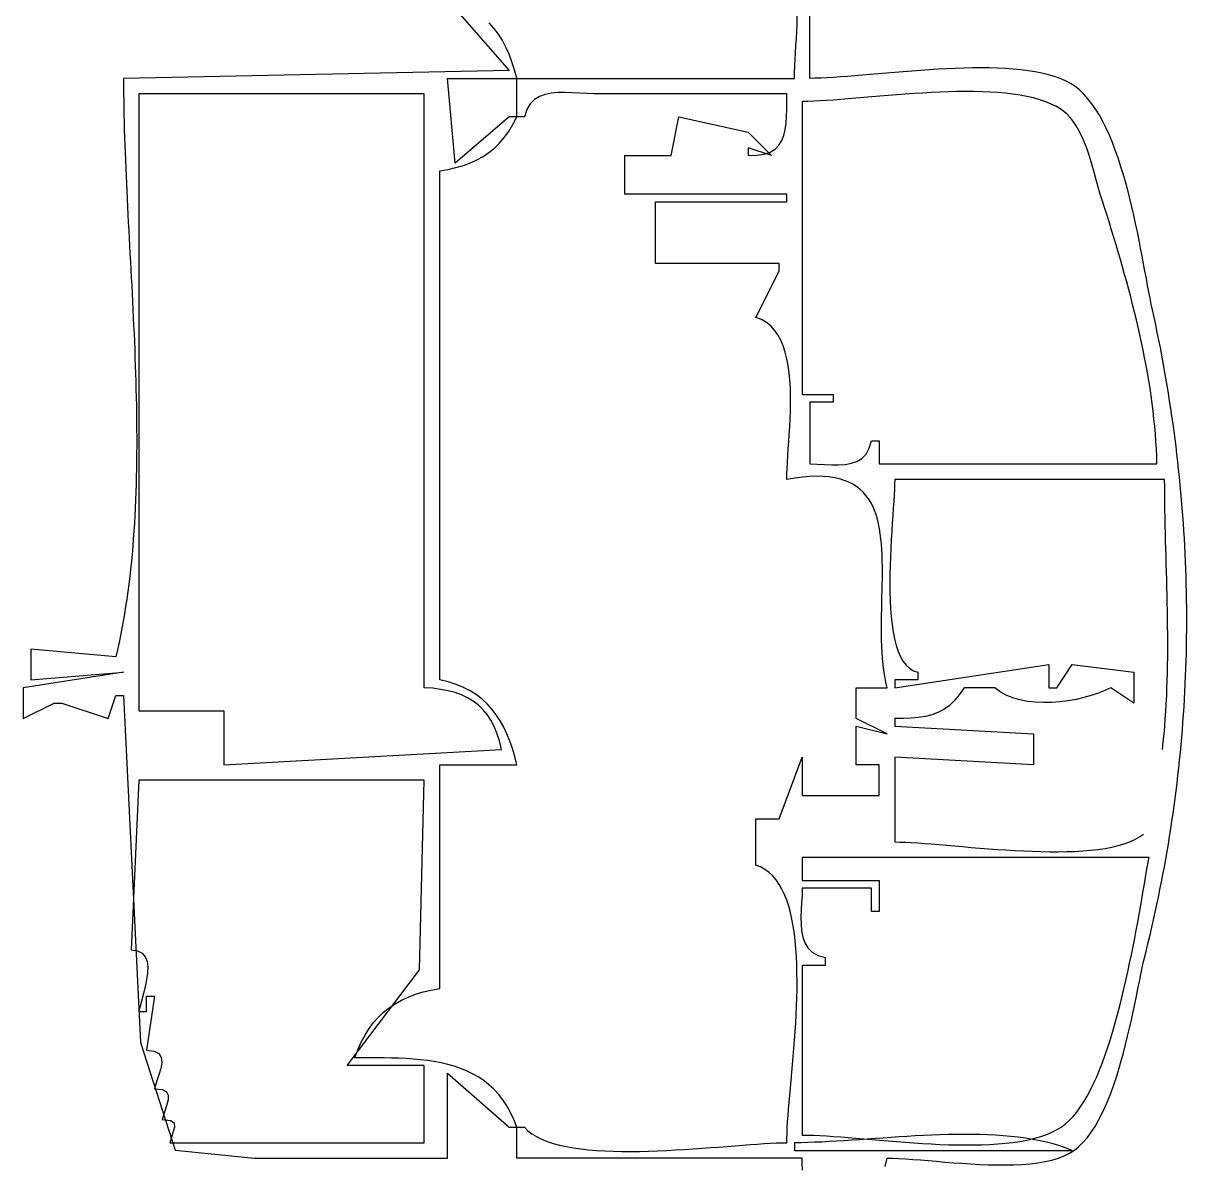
# Model space of a CAD drawing. Header units: metres. Extents: x 169 to 614, y 211 to 1165.
# Drawn here: x 431 to 581.9, y 451 to 599.1 of the extents above; entities that cross this region are included whole.
import ezdxf

# ---------------------------------------------------------------- set-up
doc = ezdxf.new("R2010")
doc.units = ezdxf.units.M

msp = doc.modelspace()

# ---------------------------------------------------------------- linework, layer by layer
for p, q in [((533, 592), (533, 1115)), ((487, 601), (494, 593)), ((492.0329, 598.4885), (491.3921, 599.1941)), ((531.2971, 598.1224), (531.338, 599.0851)), ((531.338, 599.0851), (531.3645, 600.0539)), ((492.6079, 597.7308), (492.0329, 598.4885)), ((493.1229, 596.9195), (492.6079, 597.7308)), ((531.2464, 597.171), (531.2971, 598.1224)), ((493.5837, 596.0529), (493.1229, 596.9195)), ((493.996, 595.1292), (493.5837, 596.0529)), ((531.1345, 595.3235), (531.1906, 596.2363)), ((531.1906, 596.2363), (531.2464, 597.171)), ((494.3656, 594.147), (493.996, 595.1292)), ((531.0398, 593.5856), (531.0827, 594.4382)), ((531.0827, 594.4382), (531.1345, 595.3235)), ((494, 593), (444, 592)), ((494.6984, 593.1044), (494.3656, 594.147)), ((495, 592), (494.6984, 593.1044)), ((531.0107, 592.7711), (531.0398, 593.5856)), ((546.2158, 592.9485), (545.1048, 592.8611)), ((547.3364, 593.0313), (546.2158, 592.9485)), ((548.4632, 593.1078), (547.3364, 593.0313)), ((549.5932, 593.1766), (548.4632, 593.1078)), ((550.723, 593.2362), (549.5932, 593.1766)), ((551.8494, 593.2849), (550.723, 593.2362)), ((552.9692, 593.3213), (551.8494, 593.2849)), ((554.0792, 593.3439), (552.9692, 593.3213)), ((555.1761, 593.351), (554.0792, 593.3439)), ((556.2567, 593.3412), (555.1761, 593.351)), ((557.3177, 593.3128), (556.2567, 593.3412)), ((558.356, 593.2645), (557.3177, 593.3128)), ((559.3683, 593.1946), (558.356, 593.2645)), ((560.3514, 593.1016), (559.3683, 593.1946)), ((561.302, 592.984), (560.3514, 593.1016)), ((562.2169, 592.8402), (561.302, 592.984)), ((444, 592), (444.0023, 591.0575)), ((487, 581), (486, 592)), ((486, 592), (495, 592)), ((495, 587), (495, 592)), ((495, 592), (531, 592)), ((531, 592), (531.0107, 592.7711)), ((533.6929, 592.0081), (533, 592)), ((534.4374, 592.0316), (533.6929, 592.0081)), ((535.2303, 592.0689), (534.4374, 592.0316)), ((536.0682, 592.1183), (535.2303, 592.0689)), ((536.9479, 592.1785), (536.0682, 592.1183)), ((537.8663, 592.2479), (536.9479, 592.1785)), ((538.8201, 592.3249), (537.8663, 592.2479)), ((539.806, 592.408), (538.8201, 592.3249)), ((540.8208, 592.4957), (539.806, 592.408)), ((541.8614, 592.5863), (540.8208, 592.4957)), ((542.9244, 592.6785), (541.8614, 592.5863)), ((544.0066, 592.7706), (542.9244, 592.6785)), ((545.1048, 592.8611), (544.0066, 592.7706)), ((563.093, 592.6688), (562.2169, 592.8402)), ((563.9268, 592.4681), (563.093, 592.6688)), ((564.7153, 592.2366), (563.9268, 592.4681)), ((565.4552, 591.9728), (564.7153, 592.2366)), ((566.1433, 591.6751), (565.4552, 591.9728)), ((566.7763, 591.3421), (566.1433, 591.6751)), ((444.0023, 591.0575), (444.0091, 590.1097)), ((444.0091, 590.1097), (444.0203, 589.1566)), ((446, 590), (446, 510)), ((483, 590), (446, 590)), ((483, 513), (483, 590)), ((498.6599, 589.9238), (497.9232, 589.6537)), ((499.4688, 590.0828), (498.6599, 589.9238)), ((500.335, 590.1539), (499.4688, 590.0828)), ((501.2435, 590.1602), (500.335, 590.1539)), ((502.1793, 590.1248), (501.2435, 590.1602)), ((503.1273, 590.0708), (502.1793, 590.1248)), ((504.0725, 590.0215), (503.1273, 590.0708)), ((505, 590), (504.0725, 590.0215)), ((530, 590), (505, 590)), ((530.0001, 588.9875), (530, 590)), ((545.3683, 589.9415), (544.2615, 589.8572)), ((546.4829, 590.0204), (545.3683, 589.9415)), ((547.602, 590.0922), (546.4829, 590.0204)), ((548.7227, 590.1553), (547.602, 590.0922)), ((549.8417, 590.2082), (548.7227, 590.1553)), ((550.9559, 590.2492), (549.8417, 590.2082)), ((552.0622, 590.2766), (550.9559, 590.2492)), ((553.1575, 590.289), (552.0622, 590.2766)), ((554.2386, 590.2846), (553.1575, 590.289)), ((555.3025, 590.2619), (554.2386, 590.2846)), ((556.3459, 590.2193), (555.3025, 590.2619)), ((557.3657, 590.155), (556.3459, 590.2193)), ((558.3589, 590.0676), (557.3657, 590.155)), ((559.3223, 589.9555), (558.3589, 590.0676)), ((560.2527, 589.8169), (559.3223, 589.9555)), ((567.351, 590.9722), (566.7763, 591.3421)), ((567.9445, 590.5032), (567.351, 590.9722)), ((568.5126, 589.9655), (567.9445, 590.5032)), ((569.0559, 589.3631), (568.5126, 589.9655)), ((444.0203, 589.1566), (444.0357, 588.1986)), ((496.7269, 588.6878), (496.2973, 587.9457)), ((497.2739, 589.2494), (496.7269, 588.6878)), ((497.9232, 589.6537), (497.2739, 589.2494)), ((529.9969, 588.0082), (530.0001, 588.9875)), ((532.7215, 589.0082), (532, 589)), ((532, 589), (532, 551)), ((533.4915, 589.0321), (532.7215, 589.0082)), ((534.3068, 589.0698), (533.4915, 589.0321)), ((535.1642, 589.1198), (534.3068, 589.0698)), ((536.0607, 589.1805), (535.1642, 589.1198)), ((536.993, 589.2503), (536.0607, 589.1805)), ((537.9581, 589.3275), (536.993, 589.2503)), ((538.9528, 589.4106), (537.9581, 589.3275)), ((539.9741, 589.4979), (538.9528, 589.4106)), ((541.0187, 589.5878), (539.9741, 589.4979)), ((542.0835, 589.6788), (541.0187, 589.5878)), ((543.1655, 589.7691), (542.0835, 589.6788)), ((544.2615, 589.8572), (543.1655, 589.7691)), ((561.1471, 589.6503), (560.2527, 589.8169)), ((562.0023, 589.4541), (561.1471, 589.6503)), ((562.8152, 589.2266), (562.0023, 589.4541)), ((563.5826, 588.9663), (562.8152, 589.2266)), ((564.3015, 588.6715), (563.5826, 588.9663)), ((564.9686, 588.3407), (564.3015, 588.6715)), ((569.5752, 588.7001), (569.0559, 589.3631)), ((570.0713, 587.9806), (569.5752, 588.7001)), ((444.0357, 588.1986), (444.0549, 587.2356)), ((444.0549, 587.2356), (444.0778, 586.2679)), ((494, 587), (487, 581)), ((495, 587), (494, 587)), ((494.4883, 586.0155), (495, 587)), ((496, 587), (495, 587)), ((496.2973, 587.9457), (496, 587)), ((515, 582), (516, 587)), ((516, 587), (525, 585)), ((529.9141, 586.1854), (529.9738, 587.0712)), ((529.9738, 587.0712), (529.9969, 588.0082)), ((565.581, 587.9722), (564.9686, 588.3407)), ((566.3177, 587.3835), (565.581, 587.9722)), ((566.9691, 586.6699), (566.3177, 587.3835)), ((570.5449, 587.2086), (570.0713, 587.9806)), ((570.9968, 586.3881), (570.5449, 587.2086)), ((444.0778, 586.2679), (444.1043, 585.2957)), ((493.9433, 585.1226), (494.4883, 586.0155)), ((529.6189, 584.6033), (529.8013, 585.3598)), ((529.8013, 585.3598), (529.9141, 586.1854)), ((567.5436, 585.8511), (566.9691, 586.6699)), ((568.0498, 584.9468), (567.5436, 585.8511)), ((571.4277, 585.5232), (570.9968, 586.3881)), ((571.8384, 584.618), (571.4277, 585.5232)), ((444.1043, 585.2957), (444.1341, 584.319)), ((444.1341, 584.319), (444.167, 583.338)), ((492.7428, 583.5926), (493.3623, 584.3165)), ((493.3623, 584.3165), (493.9433, 585.1226)), ((525, 585), (528, 582)), ((528.9788, 583.3339), (529.3502, 583.9251)), ((529.3502, 583.9251), (529.6189, 584.6033)), ((568.4961, 583.9767), (568.0498, 584.9468)), ((568.891, 582.9606), (568.4961, 583.9767)), ((572.2296, 583.6766), (571.8384, 584.618)), ((444.167, 583.338), (444.2028, 582.353)), ((444.2028, 582.353), (444.2412, 581.364)), ((490.6267, 581.8669), (491.3776, 582.3725)), ((491.3776, 582.3725), (492.0821, 582.9462)), ((492.0821, 582.9462), (492.7428, 583.5926)), ((528, 582), (525, 583)), ((525, 583), (525, 582)), ((527.0821, 582.1733), (527.8613, 582.4491)), ((527.8613, 582.4491), (528.488, 582.839)), ((528.488, 582.839), (528.9788, 583.3339)), ((569.243, 581.9181), (568.891, 582.9606)), ((572.602, 582.7029), (572.2296, 583.6766)), ((572.9564, 581.7011), (572.602, 582.7029)), ((444.2412, 581.364), (444.2822, 580.3712)), ((488.0693, 580.7116), (488.9752, 581.0411)), ((488.9752, 581.0411), (489.8268, 581.4246)), ((489.8268, 581.4246), (490.6267, 581.8669)), ((509, 577), (509, 582)), ((509, 582), (515, 582)), ((525, 582), (526.1338, 582.0206)), ((526.1338, 582.0206), (527.0821, 582.1733)), ((569.5605, 580.8689), (569.243, 581.9181)), ((569.8521, 579.8328), (569.5605, 580.8689)), ((573.2937, 580.6752), (572.9564, 581.7011)), ((444.2822, 580.3712), (444.3255, 579.3747)), ((444.3255, 579.3747), (444.3708, 578.3748)), ((485, 580), (486.0843, 580.1957)), ((485, 514), (485, 580)), ((486.0843, 580.1957), (487.1066, 580.4313)), ((487.1066, 580.4313), (488.0693, 580.7116)), ((570.1262, 578.8295), (569.8521, 579.8328)), ((573.6144, 579.6292), (573.2937, 580.6752)), ((573.9194, 578.5672), (573.6144, 579.6292)), ((444.3708, 578.3748), (444.4181, 577.3716)), ((570.3912, 577.8786), (570.1262, 578.8295)), ((570.6558, 577), (570.3912, 577.8786)), ((574.2094, 577.4934), (573.9194, 578.5672)), ((444.4181, 577.3716), (444.467, 576.3651)), ((444.467, 576.3651), (444.5174, 575.3557)), ((530, 577), (509, 577)), ((530, 576), (530, 577)), ((570.9504, 576.0754), (570.6559, 577)), ((574.4852, 576.4116), (574.2094, 577.4934)), ((574.7475, 575.3261), (574.4852, 576.4116)), ((444.5174, 575.3557), (444.5691, 574.3434)), ((513, 568), (513, 576)), ((513, 576), (530, 576)), ((571.2446, 575.1455), (570.9504, 576.0754)), ((571.5382, 574.2105), (571.2446, 575.1455)), ((574.9971, 574.2408), (574.7475, 575.3261)), ((444.5691, 574.3434), (444.6218, 573.3284)), ((444.6218, 573.3284), (444.6754, 572.3109)), ((571.8306, 573.2705), (571.5382, 574.2105)), ((575.2347, 573.1597), (574.9971, 574.2408)), ((444.6754, 572.3109), (444.7297, 571.291)), ((572.1214, 572.3259), (571.8306, 573.2705)), ((572.4102, 571.3769), (572.1214, 572.3259)), ((575.461, 572.0871), (575.2347, 573.1597)), ((575.6769, 571.0269), (575.461, 572.0871)), ((444.7297, 571.291), (444.7844, 570.2688)), ((444.7844, 570.2688), (444.8394, 569.2446)), ((572.6967, 570.4237), (572.4102, 571.3769)), ((572.9802, 569.4664), (572.6967, 570.4237)), ((575.8831, 569.9831), (575.6769, 571.0269)), ((444.8394, 569.2446), (444.8945, 568.2185)), ((573.2604, 568.5055), (572.9802, 569.4664)), ((576.0802, 568.9599), (575.8831, 569.9831)), ((576.2692, 567.9612), (576.0802, 568.9599)), ((444.8945, 568.2185), (444.9493, 567.1905)), ((529, 568), (513, 568)), ((529, 567), (529, 568)), ((573.537, 567.541), (573.2604, 568.5055)), ((573.8093, 566.5733), (573.537, 567.541)), ((576.4506, 566.9912), (576.2692, 567.9612)), ((444.9493, 567.1905), (445.0039, 566.161)), ((445.0039, 566.161), (445.0578, 565.1301)), ((526, 561), (529, 567)), ((574.0771, 565.6025), (573.8093, 566.5733)), ((576.6253, 566.0539), (576.4506, 566.9912)), ((576.7941, 565.1534), (576.6253, 566.0539)), ((445.0578, 565.1301), (445.111, 564.0978)), ((574.3398, 564.629), (574.0771, 565.6025)), ((574.597, 563.6528), (574.3398, 564.629)), ((576.9576, 564.2937), (576.7941, 565.1534)), ((577.1166, 563.4788), (576.9576, 564.2937)), ((445.111, 564.0978), (445.1633, 563.0644)), ((445.1633, 563.0644), (445.2144, 562.03)), ((574.8484, 562.6744), (574.597, 563.6528)), ((577.2719, 562.7129), (577.1166, 563.4788)), ((445.2144, 562.03), (445.2641, 560.9948)), ((575.0935, 561.6938), (574.8484, 562.6744)), ((575.3318, 560.7114), (575.0935, 561.6938)), ((577.4243, 562), (577.2719, 562.7129)), ((577.6381, 561.0189), (577.4244, 562)), ((445.2641, 560.9948), (445.3122, 559.9589)), ((445.3122, 559.9589), (445.3585, 558.9225)), ((526.7185, 560.7277), (526, 561)), ((527.3599, 560.3593), (526.7185, 560.7277)), ((527.928, 559.9013), (527.3599, 560.3593)), ((528.427, 559.3604), (527.928, 559.9013)), ((575.5629, 559.7273), (575.3318, 560.7114)), ((575.7863, 558.7418), (575.5629, 559.7273)), ((577.8466, 560.0372), (577.6381, 561.0189)), ((578.05, 559.0549), (577.8466, 560.0372)), ((445.3585, 558.9225), (445.4029, 557.8858)), ((528.8608, 558.7433), (528.427, 559.3604)), ((529.2335, 558.0567), (528.8608, 558.7433)), ((576.0017, 557.7551), (575.7863, 558.7418)), ((578.2481, 558.072), (578.05, 559.0549)), ((445.4029, 557.8858), (445.445, 556.8488)), ((445.445, 556.8488), (445.4848, 555.8118)), ((529.5489, 557.3072), (529.2335, 558.0567)), ((529.8112, 556.5016), (529.5489, 557.3072)), ((576.2087, 556.7675), (576.0017, 557.7551)), ((576.4067, 555.7793), (576.2087, 556.7675)), ((578.4411, 557.0885), (578.2481, 558.072)), ((578.6288, 556.1044), (578.4411, 557.0885)), ((445.4848, 555.8118), (445.522, 554.775)), ((530.0243, 555.6464), (529.8112, 556.5016)), ((530.1922, 554.7484), (530.0243, 555.6464)), ((576.5953, 554.7905), (576.4067, 555.7793)), ((578.8114, 555.1199), (578.6288, 556.1044)), ((445.522, 554.775), (445.5564, 553.7383)), ((445.5564, 553.7383), (445.5877, 552.7022)), ((530.319, 553.8142), (530.1922, 554.7484)), ((530.4086, 552.8505), (530.319, 553.8142)), ((576.7742, 553.8015), (576.5953, 554.7905)), ((576.9429, 552.8125), (576.7742, 553.8015)), ((578.9887, 554.1348), (578.8114, 555.1199)), ((579.1608, 553.1491), (578.9887, 554.1348)), ((445.5877, 552.7022), (445.6159, 551.6665)), ((530.465, 551.8641), (530.4086, 552.8505)), ((577.1009, 551.8237), (576.9429, 552.8125)), ((579.3276, 552.163), (579.1608, 553.1491)), ((579.4893, 551.1765), (579.3276, 552.163)), ((445.6159, 551.6665), (445.6407, 550.6317)), ((530.4922, 550.8614), (530.465, 551.8641)), ((530.4943, 549.8493), (530.4922, 550.8614)), ((532, 551), (536, 551)), ((536, 551), (536, 550)), ((577.2478, 550.8354), (577.1009, 551.8237)), ((577.3832, 549.8478), (577.2478, 550.8354)), ((579.6456, 550.1894), (579.4893, 551.1765)), ((445.6407, 550.6317), (445.6618, 549.5977)), ((445.6618, 549.5977), (445.6792, 548.5648)), ((530.4752, 548.8344), (530.4943, 549.8493)), ((536, 550), (533, 550)), ((533, 550), (533, 542)), ((577.5066, 548.8611), (577.3832, 549.8478)), ((579.7967, 549.2019), (579.6456, 550.1894)), ((579.9426, 548.214), (579.7967, 549.2019)), ((445.6792, 548.5648), (445.6925, 547.533)), ((530.3894, 546.8229), (530.4389, 547.8234)), ((530.4389, 547.8234), (530.4752, 548.8344)), ((577.6177, 547.8756), (577.5066, 548.8611)), ((577.716, 546.8915), (577.6177, 547.8756)), ((580.0831, 547.2257), (579.9426, 548.214)), ((445.6925, 547.533), (445.7016, 546.5027)), ((445.7016, 546.5027), (445.7062, 545.4738)), ((530.3308, 545.8397), (530.3894, 546.8229)), ((577.801, 545.909), (577.716, 546.8915)), ((580.2184, 546.237), (580.0831, 547.2257)), ((580.3484, 545.248), (580.2184, 546.237)), ((445.7062, 545.4738), (445.7062, 544.4467)), ((530.2021, 543.9516), (530.267, 544.8804)), ((530.267, 544.8804), (530.3308, 545.8397)), ((540.7001, 544.0314), (541, 545)), ((541, 545), (542, 545)), ((542, 545), (542, 542)), ((577.8723, 544.9283), (577.801, 545.909)), ((577.9296, 543.9498), (577.8723, 544.9283)), ((580.4731, 544.2585), (580.3484, 545.248)), ((445.7014, 543.4213), (445.6916, 542.398)), ((445.7062, 544.4467), (445.7014, 543.4213)), ((530.14, 543.0601), (530.2021, 543.9516)), ((539.7393, 542.7268), (540.2756, 543.2826)), ((540.2756, 543.2826), (540.7001, 544.0314)), ((577.9722, 542.9736), (577.9296, 543.9498)), ((580.5925, 543.2687), (580.4731, 544.2585)), ((580.7066, 542.2786), (580.5925, 543.2687)), ((445.6916, 542.398), (445.6765, 541.3768)), ((530.0403, 541.4155), (530.0847, 542.2125)), ((530.0847, 542.2125), (530.14, 543.0601)), ((533, 542), (533.9583, 541.98)), ((533.9583, 541.98), (534.9097, 541.9379)), ((534.9097, 541.9379), (535.841, 541.9006)), ((535.841, 541.9006), (536.7393, 541.895)), ((536.7393, 541.895), (537.5913, 541.948)), ((537.5913, 541.948), (538.3841, 542.0863)), ((538.3841, 542.0863), (539.1044, 542.337)), ((539.1044, 542.337), (539.7393, 542.7268)), ((542, 542), (578, 542)), ((578, 542), (577.9722, 542.9736)), ((580.8153, 541.2882), (580.7066, 542.2786)), ((445.656, 540.3578), (445.6298, 539.3414)), ((445.6765, 541.3768), (445.656, 540.3578)), ((530, 540), (530.0107, 540.6757)), ((531.0563, 540.1761), (530, 540)), ((530.0107, 540.6757), (530.0403, 541.4155)), ((532.0517, 540.3016), (531.0563, 540.1761)), ((532.988, 540.3779), (532.0517, 540.3016)), ((533.8668, 540.4063), (532.988, 540.3779)), ((534.6901, 540.388), (533.8668, 540.4063)), ((535.4596, 540.3245), (534.6901, 540.388)), ((536.1771, 540.2171), (535.4596, 540.3245)), ((536.8442, 540.0671), (536.1771, 540.2171)), ((580.9188, 540.2975), (580.8153, 541.2882)), ((581.0169, 539.3066), (580.9188, 540.2975)), ((445.6298, 539.3414), (445.5977, 538.3275)), ((537.4629, 539.8759), (536.8442, 540.0671)), ((538.0349, 539.6448), (537.4629, 539.8759)), ((538.5619, 539.375), (538.0349, 539.6448)), ((539.0458, 539.068), (538.5619, 539.375)), ((539.4883, 538.7252), (539.0458, 539.068)), ((539.8911, 538.3477), (539.4883, 538.7252)), ((543.9653, 538.7351), (543.926, 537.9793)), ((543.9908, 539.4112), (543.9653, 538.7351)), ((544, 540), (543.9908, 539.4112)), ((579, 540), (544, 540)), ((579.0025, 539.0132), (579, 540)), ((579.0097, 538.0238), (579.0025, 539.0132)), ((581.1097, 538.3153), (581.0169, 539.3066)), ((445.5596, 537.3165), (445.5153, 536.3083)), ((445.5977, 538.3275), (445.5596, 537.3165)), ((540.2562, 537.937), (539.8911, 538.3477)), ((540.5852, 537.4944), (540.2562, 537.937)), ((540.8799, 537.0213), (540.5852, 537.4944)), ((543.8758, 537.1513), (543.8173, 536.2585)), ((543.926, 537.9793), (543.8758, 537.1513)), ((579.0212, 537.0318), (579.0097, 538.0238)), ((581.1971, 537.3238), (581.1097, 538.3153)), ((581.2791, 536.3321), (581.1971, 537.3238)), ((445.5153, 536.3083), (445.4645, 535.3032)), ((541.1421, 536.5189), (540.8799, 537.0213)), ((541.3736, 535.9886), (541.1421, 536.5189)), ((541.5761, 535.4318), (541.3736, 535.9886)), ((543.8173, 536.2585), (543.7533, 535.3085)), ((579.0364, 536.0374), (579.0212, 537.0318)), ((579.0549, 535.0409), (579.0364, 536.0374)), ((581.3559, 535.3402), (581.2791, 536.3321)), ((445.407, 534.3014), (445.3426, 533.303)), ((445.4645, 535.3032), (445.407, 534.3014)), ((541.7514, 534.8497), (541.5761, 535.4318)), ((541.9014, 534.2437), (541.7514, 534.8497)), ((542.0277, 533.6152), (541.9014, 534.2437)), ((543.6864, 534.3089), (543.6194, 533.2672)), ((543.7533, 535.3085), (543.6864, 534.3089)), ((579.0761, 534.0423), (579.0549, 535.0409)), ((581.4272, 534.3481), (581.3559, 535.3402)), ((581.4932, 533.3559), (581.4272, 534.3481)), ((445.3426, 533.303), (445.2712, 532.3081)), ((542.1322, 532.9655), (542.0277, 533.6152)), ((542.2166, 532.2959), (542.1322, 532.9655)), ((543.6194, 533.2672), (543.555, 532.191)), ((579.0997, 533.042), (579.0761, 534.0423)), ((579.125, 532.0399), (579.0997, 533.042)), ((581.5537, 532.3634), (581.4932, 533.3559)), ((445.1925, 531.3169), (445.1063, 530.3295)), ((445.2712, 532.3081), (445.1925, 531.3169)), ((542.2828, 531.6078), (542.2166, 532.2959)), ((542.3324, 530.9024), (542.2828, 531.6078)), ((543.4959, 531.0876), (543.4449, 529.9647)), ((543.555, 532.191), (543.4959, 531.0876)), ((579.1517, 531.0364), (579.125, 532.0399)), ((581.6089, 531.3709), (581.5537, 532.3634)), ((581.6587, 530.3782), (581.6089, 531.3709)), ((445.1063, 530.3295), (445.0124, 529.3462)), ((542.3672, 530.1812), (542.3324, 530.9024)), ((542.3891, 529.4454), (542.3672, 530.1812)), ((543.4449, 529.9647), (543.4046, 528.8299)), ((579.1792, 530.0316), (579.1517, 531.0364)), ((579.207, 529.0256), (579.1792, 530.0316)), ((581.7031, 529.3854), (581.6587, 530.3782)), ((444.9106, 528.3671), (444.8008, 527.3923)), ((445.0124, 529.3462), (444.9106, 528.3671)), ((542.3998, 528.6964), (542.3891, 529.4454)), ((542.4011, 527.9355), (542.3998, 528.6964)), ((543.4046, 528.8299), (543.3778, 527.6906)), ((579.2347, 528.0187), (579.207, 529.0256)), ((581.7421, 528.3925), (581.7031, 529.3854)), ((581.7756, 527.3995), (581.7421, 528.3925)), ((444.8008, 527.3923), (444.6826, 526.422)), ((542.3826, 526.3835), (542.3948, 527.1641)), ((542.3948, 527.1641), (542.4011, 527.9355)), ((543.3778, 527.6906), (543.3672, 526.5543)), ((543.3672, 526.5543), (543.3755, 525.4287)), ((579.2618, 527.011), (579.2347, 528.0187)), ((579.2877, 526.0027), (579.2618, 527.011)), ((581.8038, 526.4065), (581.7756, 527.3995)), ((444.556, 525.4563), (444.4206, 524.4954)), ((444.6826, 526.422), (444.556, 525.4563)), ((542.3478, 524.8001), (542.3663, 525.5951)), ((542.3663, 525.5951), (542.3826, 526.3835)), ((543.3755, 525.4287), (543.4055, 524.3212)), ((579.312, 524.9939), (579.2877, 526.0027)), ((581.8264, 525.4134), (581.8038, 526.4065)), ((581.8437, 524.4203), (581.8264, 525.4134)), ((444.2763, 523.5395), (444.123, 522.5887)), ((444.4206, 524.4954), (444.2763, 523.5395)), ((542.3108, 523.1959), (542.3286, 523.9999)), ((542.3286, 523.9999), (542.3478, 524.8001)), ((543.4055, 524.3212), (543.4598, 523.2393)), ((579.3343, 523.9849), (579.312, 524.9939)), ((579.354, 522.9759), (579.3343, 523.9849)), ((581.8555, 523.4272), (581.8437, 524.4203)), ((444.123, 522.5887), (443.9603, 521.6432)), ((542.2859, 521.5816), (542.2959, 522.3893)), ((542.2959, 522.3893), (542.3108, 523.1959)), ((543.4598, 523.2393), (543.5411, 522.1907)), ((543.5411, 522.1907), (543.6523, 521.1827)), ((579.3706, 521.9669), (579.354, 522.9759)), ((581.8618, 522.4341), (581.8555, 523.4272)), ((581.8627, 521.441), (581.8618, 522.4341)), ((443.7881, 520.703), (443.6061, 519.7685)), ((443.9603, 521.6432), (443.7881, 520.703)), ((542.2824, 520.774), (542.2859, 521.5816)), ((542.2873, 519.9679), (542.2824, 520.774)), ((543.6523, 521.1827), (543.7959, 520.223)), ((579.3837, 520.9582), (579.3706, 521.9669)), ((579.3928, 519.95), (579.3837, 520.9582)), ((581.8581, 520.448), (581.8627, 521.441)), ((443.6061, 519.7685), (443.4143, 518.8397)), ((542.3023, 519.1646), (542.2873, 519.9679)), ((542.3292, 518.3654), (542.3023, 519.1646)), ((543.7959, 520.223), (543.9748, 519.3191)), ((543.9748, 519.3191), (544.1916, 518.4786)), ((579.3973, 518.9424), (579.3928, 519.95)), ((581.8325, 518.4622), (581.848, 519.455)), ((581.848, 519.455), (581.8581, 520.448)), ((443, 517), (432, 518)), ((432, 518), (432, 514)), ((443.2123, 517.9168), (443, 517)), ((443.4143, 518.8397), (443.2123, 517.9168)), ((542.3697, 517.5718), (542.3292, 518.3654)), ((542.4258, 516.785), (542.3697, 517.5718)), ((544.1916, 518.4786), (544.4491, 517.7088)), ((544.4491, 517.7088), (544.7499, 517.0175)), ((579.3909, 516.9297), (579.3968, 517.9356)), ((579.3968, 517.9356), (579.3973, 518.9424)), ((581.7848, 516.4767), (581.8114, 517.4694)), ((581.8114, 517.4694), (581.8325, 518.4622)), ((542.499, 516.0063), (542.4258, 516.785)), ((542.5913, 515.2371), (542.499, 516.0063)), ((544, 513), (564, 516)), ((544.7499, 517.0175), (545.0969, 516.412)), ((545.0969, 516.412), (545.4926, 515.9)), ((564, 516), (564, 513)), ((565, 513), (567, 516)), ((567, 516), (575, 515)), ((579.379, 515.925), (579.3909, 516.9297)), ((581.7528, 515.4841), (581.7848, 516.4767)), ((444, 515), (431, 513)), ((432, 514), (444, 515)), ((542.7044, 514.4788), (542.5913, 515.2371)), ((542.84, 513.7326), (542.7044, 514.4788)), ((545.4926, 515.9), (545.9399, 515.489)), ((545.9399, 515.489), (546.4414, 515.1865)), ((546.4414, 515.1865), (547, 515)), ((547, 515), (547, 514)), ((575, 515), (575, 511)), ((579.3352, 513.9198), (579.3606, 514.9217)), ((579.3606, 514.9217), (579.379, 515.925)), ((581.6721, 513.4994), (581.7152, 514.4917)), ((581.7152, 514.4917), (581.7528, 515.4841)), ((431, 513), (431, 509)), ((484.0927, 512.915), (483, 513)), ((486.1057, 513.7363), (485, 514)), ((487.1297, 513.4107), (486.1057, 513.7363)), ((488.0759, 513.0243), (487.1297, 513.4107)), ((488.9479, 512.5783), (488.0759, 513.0243)), ((539, 509), (539, 513)), ((539, 513), (543, 513)), ((543, 513), (542.84, 513.7326)), ((547, 514), (544, 514)), ((544, 514), (544, 513)), ((553, 513), (552.3689, 512.0663)), ((557, 513), (553, 513)), ((557.6851, 512.4697), (557, 513)), ((564, 513), (565, 513)), ((572, 513), (571.2398, 512.6328)), ((575, 511), (572, 513)), ((579.3025, 512.9197), (579.3352, 513.9198)), ((581.6235, 512.5073), (581.6721, 513.4994)), ((442, 509), (443, 512)), ((443, 512), (444, 512)), ((444, 512), (446.1998, 467)), ((485.1219, 512.7812), (484.0927, 512.915)), ((486.0883, 512.595), (485.1219, 512.7812)), ((486.9924, 512.3529), (486.0883, 512.595)), ((487.8348, 512.0514), (486.9924, 512.3529)), ((488.6161, 511.687), (487.8348, 512.0514)), ((489.337, 511.2561), (488.6161, 511.687)), ((489.7496, 512.0738), (488.9479, 512.5783)), ((490.4847, 511.512), (489.7496, 512.0738)), ((491.1569, 510.8941), (490.4847, 511.512)), ((552.3689, 512.0663), (551.7206, 511.292)), ((558.4611, 512.0318), (557.6851, 512.4697)), ((559.3159, 511.6818), (558.4611, 512.0318)), ((560.237, 511.4149), (559.3159, 511.6818)), ((567.5126, 511.4829), (566.4705, 511.2983)), ((568.5229, 511.7132), (567.5126, 511.4829)), ((569.489, 511.9848), (568.5229, 511.7132)), ((570.3988, 512.2929), (569.489, 511.9848)), ((571.2398, 512.6328), (570.3988, 512.2929)), ((579.2127, 510.9251), (579.2618, 511.9214)), ((579.2618, 511.9214), (579.3025, 512.9197)), ((581.5096, 510.5237), (581.5693, 511.5154)), ((581.5693, 511.5154), (581.6235, 512.5073)), ((431, 509), (435, 511)), ((435, 511), (436, 511)), ((436, 511), (442, 509)), ((446, 510), (457, 510)), ((457, 510), (457, 503)), ((489.998, 510.7554), (489.337, 511.2561)), ((490.5998, 510.1814), (489.998, 510.7554)), ((491.1429, 509.5304), (490.5998, 510.1814)), ((491.77, 510.2212), (491.1569, 510.8941)), ((492.3279, 509.4946), (491.77, 510.2212)), ((550.3455, 510.1608), (549.6052, 509.7738)), ((551.0484, 510.6618), (550.3455, 510.1608)), ((551.7206, 511.292), (551.0484, 510.6618)), ((561.2122, 511.2265), (560.237, 511.4149)), ((562.2293, 511.1118), (561.2122, 511.2265)), ((563.276, 511.0664), (562.2293, 511.1118)), ((564.3399, 511.0854), (563.276, 511.0664)), ((565.4089, 511.1643), (564.3399, 511.0854)), ((566.4705, 511.2983), (565.4089, 511.1643)), ((579.0873, 508.9393), (579.1547, 509.931)), ((579.1547, 509.931), (579.2127, 510.9251)), ((581.4443, 509.5323), (581.5096, 510.5237)), ((491.628, 508.7991), (491.1429, 509.5304)), ((492.0556, 507.9838), (491.628, 508.7991)), ((492.8341, 508.7153), (492.3279, 509.4946)), ((493.2926, 507.8846), (492.8341, 508.7153)), ((543, 507), (539, 509)), ((545.1063, 509.0202), (544, 509)), ((544, 509), (544, 508)), ((546.1349, 509.0638), (545.1063, 509.0202)), ((547.0923, 509.1458), (546.1349, 509.0638)), ((547.9853, 509.2814), (547.0923, 509.1458)), ((548.8207, 509.4857), (547.9853, 509.2814)), ((549.6052, 509.7738), (548.8207, 509.4857)), ((579.0101, 507.9502), (579.0873, 508.9393)), ((581.297, 507.5501), (581.3734, 508.5411)), ((581.3734, 508.5411), (581.4443, 509.5323)), ((492.4264, 507.0812), (492.0556, 507.9838)), ((492.741, 506.0878), (492.4264, 507.0812)), ((493.7071, 507.0035), (493.2926, 507.8846)), ((494.0813, 506.0734), (493.7071, 507.0035)), ((539, 503), (539, 508)), ((539, 508), (543, 507)), ((544, 508), (562, 507)), ((562, 507), (562, 503)), ((578.8241, 505.9803), (578.9225, 506.9638)), ((578.9225, 506.9638), (579.0101, 507.9502)), ((581.2151, 506.5594), (581.297, 507.5501)), ((493, 505), (492.741, 506.0878)), ((494.419, 505.0953), (494.0813, 506.0734)), ((578.7144, 505), (578.8241, 505.9803)), ((581.0344, 504.579), (581.1275, 505.569)), ((581.1275, 505.569), (581.2151, 506.5594)), ((457, 503), (493, 505)), ((494.724, 504.0704), (494.419, 505.0953)), ((495, 503), (494.724, 504.0704)), ((529, 496), (532, 504)), ((532, 504), (532, 499)), ((562, 503), (544, 504)), ((544, 504), (544, 493)), ((580.9356, 503.5892), (581.0344, 504.579)), ((485, 474), (485, 503)), ((485, 503), (495, 503)), ((542, 503), (539, 503)), ((542, 499), (542, 503)), ((580.7213, 501.6107), (580.8313, 502.5998)), ((580.8313, 502.5998), (580.9356, 503.5892)), ((446, 501), (445, 479)), ((483, 501), (446, 501)), ((482.3966, 476.4144), (483, 501)), ((580.6057, 500.622), (580.7213, 501.6107)), ((580.3577, 498.6459), (580.4845, 499.6338)), ((580.4845, 499.6338), (580.6057, 500.622)), ((532, 499), (542, 499)), ((580.2252, 497.6584), (580.3577, 498.6459)), ((579.9433, 495.6849), (580.0871, 496.6714)), ((580.0871, 496.6714), (580.2252, 497.6584)), ((526, 490), (526, 496)), ((526, 496), (529, 496)), ((579.7938, 494.6988), (579.9433, 495.6849)), ((575.1381, 493.3159), (575.7324, 493.652)), ((575.7324, 493.652), (576.2577, 494.0277)), ((579.4779, 492.7281), (579.6387, 493.7132)), ((579.6387, 493.7132), (579.7938, 494.6988)), ((544, 493), (544.6577, 492.9913)), ((544.6577, 492.9913), (545.3764, 492.9664)), ((545.3764, 492.9664), (546.152, 492.927)), ((546.152, 492.927), (546.9804, 492.8749)), ((546.9804, 492.8749), (547.8575, 492.8118)), ((547.8575, 492.8118), (548.7794, 492.7394)), ((548.7794, 492.7394), (549.7419, 492.6596)), ((549.7419, 492.6596), (550.741, 492.5739)), ((550.741, 492.5739), (551.7726, 492.4843)), ((551.7726, 492.4843), (552.8326, 492.3923)), ((552.8326, 492.3923), (553.9171, 492.2998)), ((553.9171, 492.2998), (555.0219, 492.2086)), ((555.0219, 492.2086), (556.143, 492.1202)), ((556.143, 492.1202), (557.2763, 492.0365)), ((557.2763, 492.0365), (558.4177, 491.9593)), ((558.4177, 491.9593), (559.5633, 491.8902)), ((559.5633, 491.8902), (560.7089, 491.831)), ((560.7089, 491.831), (561.8505, 491.7835)), ((567.3562, 491.7814), (568.3885, 491.8404)), ((568.3885, 491.8404), (569.3884, 491.9231)), ((569.3884, 491.9231), (570.3517, 492.0314)), ((570.3517, 492.0314), (571.2745, 492.167)), ((571.2745, 492.167), (572.1527, 492.3317)), ((572.1527, 492.3317), (572.9822, 492.5272)), ((572.9822, 492.5272), (573.759, 492.7553)), ((573.759, 492.7553), (574.479, 493.0176)), ((574.479, 493.0176), (575.1381, 493.3159)), ((579.3114, 491.7436), (579.4779, 492.7281)), ((532, 491), (532, 488)), ((577, 491), (532, 491)), ((561.8505, 491.7835), (562.9841, 491.7493)), ((562.9841, 491.7493), (564.1055, 491.7303)), ((564.1055, 491.7303), (565.2107, 491.7282)), ((565.2107, 491.7282), (566.2956, 491.7446)), ((566.2956, 491.7446), (567.3562, 491.7814)), ((576.7526, 489.6729), (576.8791, 490.3635)), ((576.8791, 490.3635), (577, 491)), ((578.9614, 489.7762), (579.1393, 490.7596)), ((579.1393, 490.7596), (579.3114, 491.7436)), ((526.6108, 489.7523), (526, 490)), ((527.1763, 489.4327), (526.6108, 489.7523)), ((527.6982, 489.0443), (527.1763, 489.4327)), ((528.1777, 488.5903), (527.6982, 489.0443)), ((576.4811, 488.1429), (576.62, 488.9317)), ((576.62, 488.9317), (576.7526, 489.6729)), ((578.7778, 488.7933), (578.9614, 489.7762)), ((528.6165, 488.0738), (528.1777, 488.5903)), ((529.0161, 487.4979), (528.6165, 488.0738)), ((529.378, 486.866), (529.0161, 487.4979)), ((532, 488), (542, 488)), ((542, 488), (542, 484)), ((576.1836, 486.4359), (576.3358, 487.3099)), ((576.3358, 487.3099), (576.4811, 488.1429)), ((578.3935, 486.8293), (578.5885, 487.811)), ((578.5885, 487.811), (578.7778, 488.7933)), ((529.7037, 486.1811), (529.378, 486.866)), ((529.9946, 485.4463), (529.7037, 486.1811)), ((531.9784, 486.0747), (531.9293, 485.1308)), ((532, 487), (531.9784, 486.0747)), ((541, 487), (532, 487)), ((541, 484), (541, 487)), ((576.0243, 485.5242), (576.1836, 486.4359)), ((577.9862, 484.8679), (578.1927, 485.8483)), ((578.1927, 485.8483), (578.3935, 486.8293)), ((530.2524, 484.665), (529.9946, 485.4463)), ((530.4785, 483.8402), (530.2524, 484.665)), ((531.9293, 485.1308), (531.8757, 484.1835)), ((575.6834, 483.601), (575.8577, 484.5782)), ((575.8577, 484.5782), (576.0243, 485.5242)), ((577.774, 483.8882), (577.9862, 484.8679)), ((530.6744, 482.9751), (530.4785, 483.8402)), ((530.8416, 482.0728), (530.6744, 482.9751)), ((531.8757, 484.1835), (531.8406, 483.2479)), ((531.8406, 483.2479), (531.8472, 482.3391)), ((542, 484), (541, 484)), ((575.5013, 482.5959), (575.6834, 483.601)), ((577.3323, 481.9307), (577.556, 482.9091)), ((577.556, 482.9091), (577.774, 483.8882)), ((530.9817, 481.1366), (530.8416, 482.0728)), ((531.8472, 482.3391), (531.9186, 481.4723)), ((531.9186, 481.4723), (532.0778, 480.6626)), ((575.1123, 480.5152), (575.311, 481.5662)), ((575.311, 481.5662), (575.5013, 482.5959)), ((577.1028, 480.9531), (577.3323, 481.9307)), ((531.0961, 480.1697), (530.9817, 481.1366)), ((531.1863, 479.1751), (531.0961, 480.1697)), ((532.0778, 480.6626), (532.348, 479.9251)), ((532.348, 479.9251), (532.7522, 479.275)), ((574.9049, 479.4462), (575.1123, 480.5152)), ((576.6265, 479), (576.8675, 479.9761)), ((576.8675, 479.9761), (577.1028, 480.9531)), ((445, 479), (445.823, 478.8932)), ((445.823, 478.8932), (446.4205, 478.5916)), ((446.4205, 478.5916), (446.8197, 478.1231)), ((531.254, 478.156), (531.1863, 479.1751)), ((532.7522, 479.275), (533.3135, 478.7273)), ((533.3135, 478.7273), (534.0551, 478.2973)), ((534.0551, 478.2973), (535, 478)), ((574.463, 477.267), (574.6886, 478.3623)), ((574.6886, 478.3623), (574.9049, 479.4462)), ((576.2782, 477.5099), (576.4535, 478.2824)), ((576.4535, 478.2824), (576.6265, 479)), ((446.8197, 478.1231), (447.0479, 477.5156)), ((447.0479, 477.5156), (447.1325, 476.797)), ((447.1325, 476.797), (447.1008, 475.9951)), ((531.3005, 477.1157), (531.254, 478.156)), ((531.3273, 476.0572), (531.3005, 477.1157)), ((535, 477), (532, 477)), ((532, 477), (532, 455)), ((535, 478), (535, 477)), ((574.2279, 476.1634), (574.463, 477.267)), ((576.0998, 476.6872), (576.2782, 477.5099)), ((447.1008, 475.9951), (446.9802, 475.138)), ((473, 464), (482.3966, 476.4144)), ((531.3361, 474.9838), (531.3273, 476.0572)), ((573.9831, 475.0548), (574.2279, 476.1634)), ((575.7296, 474.91), (575.9172, 475.819)), ((575.9172, 475.819), (576.0998, 476.6872)), ((446.798, 474.2535), (446.5815, 473.3696)), ((446.9802, 475.138), (446.798, 474.2535)), ((482.8507, 473.5457), (483.8966, 473.7968)), ((483.8966, 473.7968), (485, 474)), ((531.3053, 472.8049), (531.3283, 473.8987)), ((531.3283, 473.8987), (531.3361, 474.9838)), ((573.463, 472.8358), (573.7282, 473.9445)), ((573.7282, 473.9445), (573.9831, 475.0548)), ((575.3354, 472.9881), (575.536, 473.9648)), ((575.536, 473.9648), (575.7296, 474.91)), ((446.3581, 472.514), (446.1552, 471.7149)), ((446.5815, 473.3696), (446.3581, 472.514)), ((447, 471), (447, 473)), ((447, 473), (448, 473)), ((448, 473), (447, 466)), ((479.2203, 472.0214), (480.047, 472.4845)), ((480.047, 472.4845), (480.927, 472.8915)), ((480.927, 472.8915), (481.8612, 473.2446)), ((481.8612, 473.2446), (482.8507, 473.5457)), ((531.2688, 471.7056), (531.3053, 472.8049)), ((573.1872, 471.7319), (573.463, 472.8358)), ((575.1271, 471.9847), (575.3354, 472.9881)), ((446.1552, 471.7149), (446, 471)), ((446, 471), (447, 471)), ((477.0487, 470.2759), (477.7222, 470.9192)), ((477.7222, 470.9192), (478.4457, 471.5003)), ((478.4457, 471.5003), (479.2203, 472.0214)), ((531.2202, 470.6041), (531.2688, 471.7056)), ((572.9006, 470.6361), (573.1872, 471.7319)), ((574.6832, 469.9163), (574.91, 470.9592)), ((574.91, 470.9592), (575.1271, 471.9847)), ((475.8478, 468.7952), (476.4243, 469.5686)), ((476.4243, 469.5686), (477.0487, 470.2759)), ((531.0928, 468.407), (531.1611, 469.5035)), ((531.1611, 469.5035), (531.2202, 470.6041)), ((572.2938, 468.482), (572.6029, 469.5517)), ((572.6029, 469.5517), (572.9006, 470.6361)), ((574.4457, 468.8606), (574.6832, 469.9163)), ((474.8343, 467.0419), (475.3181, 467.9536)), ((475.3181, 467.9536), (475.8478, 468.7952)), ((531.0171, 467.3176), (531.0928, 468.407)), ((571.973, 467.4302), (572.2938, 468.482)), ((573.9353, 466.7299), (574.1968, 467.797)), ((574.1968, 467.797), (574.4457, 468.8606)), ((446.1998, 467), (450.7029, 453.0278)), ((474.3953, 466.058), (474.8343, 467.0419)), ((530.8489, 465.1734), (530.9352, 466.2387)), ((530.9352, 466.2387), (531.0171, 467.3176)), ((571.2955, 465.3934), (571.6404, 466.3995)), ((571.6404, 466.3995), (571.973, 467.4302)), ((573.6605, 465.6643), (573.9353, 466.7299)), ((447, 466), (447.9851, 465.8829)), ((447.9851, 465.8829), (448.5961, 465.554)), ((448.5961, 465.554), (448.8971, 465.0467)), ((448.8971, 465.0467), (448.9524, 464.3943)), ((474, 465), (474.3953, 466.058)), ((474.9442, 465.0012), (474, 465)), ((475.8932, 465.0029), (474.9442, 465.0012)), ((476.8447, 465.0019), (475.8932, 465.0029)), ((477.7967, 464.995), (476.8447, 465.0019)), ((478.7471, 464.9791), (477.7967, 464.995)), ((479.6937, 464.9511), (478.7471, 464.9791)), ((480.6345, 464.9079), (479.6937, 464.9511)), ((481.5674, 464.8462), (480.6345, 464.9079)), ((482.4903, 464.763), (481.5674, 464.8462)), ((483.4011, 464.655), (482.4903, 464.763)), ((530.7595, 464.1248), (530.8489, 465.1734)), ((570.9382, 464.4149), (571.2955, 465.3934)), ((573.3714, 464.6046), (573.6605, 465.6643)), ((448.8261, 463.63), (448.5825, 462.7873)), ((448.9524, 464.3943), (448.8261, 463.63)), ((483, 464), (473, 464)), ((483, 454), (483, 464)), ((484.2976, 464.5193), (483.4011, 464.655)), ((485.1779, 464.3525), (484.2976, 464.5193)), ((486.0397, 464.1517), (485.1779, 464.3525)), ((486.8811, 463.9136), (486.0397, 464.1517)), ((487.6999, 463.6351), (486.8811, 463.9136)), ((488.494, 463.3131), (487.6999, 463.6351)), ((489.2613, 462.9444), (488.494, 463.3131)), ((530.6686, 463.096), (530.7595, 464.1248)), ((570.1851, 462.5544), (570.5681, 463.4675)), ((570.5681, 463.4675), (570.9382, 464.4149)), ((572.7464, 462.5222), (573.067, 463.5557)), ((573.067, 463.5557), (573.3714, 464.6046)), ((448.2857, 461.8995), (448, 461)), ((448.5825, 462.7873), (448.2857, 461.8995)), ((486, 452), (486, 463)), ((486, 463), (494, 456)), ((489.9997, 462.526), (489.2613, 462.9444)), ((490.7071, 462.0545), (489.9997, 462.526)), ((491.3815, 461.527), (490.7071, 462.0545)), ((530.4883, 461.111), (530.5777, 462.0904)), ((530.5777, 462.0904), (530.6686, 463.096)), ((569.379, 460.844), (569.7888, 461.6788)), ((569.7888, 461.6788), (570.1851, 462.5544)), ((572.4088, 461.5088), (572.7464, 462.5222)), ((448, 461), (448.989, 460.8998)), ((448.989, 460.8998), (449.5633, 460.6117)), ((449.5633, 460.6117), (449.8025, 460.1542)), ((449.8025, 460.1542), (449.7861, 459.5458)), ((492.0207, 460.9402), (491.3815, 461.527)), ((492.6226, 460.2911), (492.0207, 460.9402)), ((493.1852, 459.5764), (492.6226, 460.2911)), ((530.32, 459.2436), (530.4019, 460.161)), ((530.4019, 460.161), (530.4883, 461.111)), ((568.9554, 460.0533), (569.379, 460.844)), ((571.6784, 459.561), (572.0531, 460.5202)), ((572.0531, 460.5202), (572.4088, 461.5088)), ((449.5938, 458.805), (449.3052, 457.9502)), ((449.7861, 459.5458), (449.5938, 458.805)), ((493.7063, 458.7931), (493.1852, 459.5764)), ((494.1839, 457.9381), (493.7063, 458.7931)), ((530.2441, 458.3619), (530.32, 459.2436)), ((568.0656, 458.6172), (568.5177, 459.3099)), ((568.5177, 459.3099), (568.9554, 460.0533)), ((570.8686, 457.7498), (571.2839, 458.636)), ((571.2839, 458.636), (571.6784, 459.561)), ((449.3052, 457.9502), (449, 457)), ((494.6158, 457.008), (494.1839, 457.9381)), ((530.1165, 456.7185), (530.1758, 457.5192)), ((530.1758, 457.5192), (530.2441, 458.3619)), ((566.6208, 456.8756), (567.1175, 457.3968)), ((567.1175, 457.3968), (567.599, 457.9784)), ((567.599, 457.9784), (568.0656, 458.6172)), ((570.4315, 456.9071), (570.8686, 457.7498)), ((449, 457), (450.0983, 456.9004)), ((450.0983, 456.9004), (450.5813, 456.5815)), ((450.6151, 456.0123), (450.3659, 455.1621)), ((450.5813, 456.5815), (450.6151, 456.0123)), ((494, 456), (495, 456)), ((495, 456), (494.6158, 457.008)), ((495, 452), (495, 456)), ((495, 456), (496, 456)), ((496, 456), (496.4439, 455.5568)), ((530.0311, 455.256), (530.0678, 455.9631)), ((530.0678, 455.9631), (530.1165, 456.7185)), ((564.3015, 455.3283), (564.9686, 455.6591)), ((564.9686, 455.6591), (565.581, 456.0277)), ((565.581, 456.0277), (566.1087, 456.4181)), ((566.1087, 456.4181), (566.6208, 456.8756)), ((569.4885, 455.3711), (569.9718, 456.1127)), ((569.9718, 456.1127), (570.4315, 456.9071)), ((450.3659, 455.1621), (450, 454)), ((496.4439, 455.5568), (496.9621, 455.1543)), ((496.9621, 455.1543), (497.5506, 454.7908)), ((497.5506, 454.7908), (498.2052, 454.4648)), ((498.2052, 454.4648), (498.922, 454.1745)), ((498.922, 454.1745), (499.697, 453.9183)), ((530, 454), (530.008, 454.6006)), ((530.008, 454.6006), (530.0311, 455.256)), ((532, 455), (532.7215, 454.9917)), ((532.7215, 454.9917), (533.4915, 454.9678)), ((533.4915, 454.9678), (534.3068, 454.9301)), ((534.3068, 454.9301), (535.1642, 454.8801)), ((535.4913, 454.1402), (534.552, 454.0929)), ((535.1642, 454.8801), (536.0607, 454.8194)), ((536.4482, 454.1947), (535.4913, 454.1402)), ((536.0607, 454.8194), (536.993, 454.7496)), ((537.4213, 454.2554), (536.4482, 454.1947)), ((536.993, 454.7496), (537.9581, 454.6724)), ((538.4092, 454.3209), (537.4213, 454.2554)), ((537.9581, 454.6724), (538.9528, 454.5893)), ((539.4104, 454.3901), (538.4092, 454.3209)), ((538.9528, 454.5893), (539.974, 454.502)), ((540.4234, 454.4618), (539.4104, 454.3901)), ((539.974, 454.502), (541.0186, 454.412)), ((541.4469, 454.5348), (540.4234, 454.4618)), ((541.0186, 454.412), (542.0835, 454.3211)), ((542.4794, 454.6079), (541.4469, 454.5348)), ((542.0835, 454.3211), (543.1655, 454.2308)), ((543.5194, 454.68), (542.4794, 454.6079)), ((543.1655, 454.2308), (544.2614, 454.1426)), ((544.5656, 454.7498), (543.5194, 454.68)), ((544.2614, 454.1426), (545.3683, 454.0583)), ((545.6164, 454.8162), (544.5656, 454.7498)), ((546.6704, 454.8779), (545.6164, 454.8162)), ((547.7262, 454.9338), (546.6704, 454.8779)), ((548.7824, 454.9828), (547.7262, 454.9338)), ((549.8375, 455.0235), (548.7824, 454.9828)), ((550.89, 455.0548), (549.8375, 455.0235)), ((551.9386, 455.0756), (550.89, 455.0548)), ((552.9817, 455.0846), (551.9386, 455.0756)), ((554.018, 455.0806), (552.9817, 455.0846)), ((555.046, 455.0626), (554.018, 455.0806)), ((556.0643, 455.0291), (555.046, 455.0626)), ((557.0714, 454.9792), (556.0643, 455.0291)), ((558.0659, 454.9116), (557.0714, 454.9792)), ((559.0463, 454.825), (558.0659, 454.9116)), ((560.0112, 454.7184), (559.0463, 454.825)), ((559.3223, 454.0444), (560.2527, 454.1829)), ((560.9592, 454.5905), (560.0112, 454.7184)), ((560.2527, 454.1829), (561.1471, 454.3495)), ((561.8889, 454.4402), (560.9592, 454.5905)), ((561.1471, 454.3495), (562.0023, 454.5458)), ((562.7987, 454.2662), (561.8889, 454.4402)), ((562.0023, 454.5458), (562.8152, 454.7732)), ((563.6872, 454.0674), (562.7987, 454.2662)), ((562.8152, 454.7732), (563.5826, 455.0335)), ((563.5826, 455.0335), (564.3015, 455.3283)), ((568.4474, 454.0655), (568.9806, 454.6871)), ((568.9806, 454.6871), (569.4885, 455.3711)), ((450, 454), (483, 454)), ((450.7029, 453.0278), (461, 452)), ((499.697, 453.9183), (500.5261, 453.6947)), ((500.5261, 453.6947), (501.4052, 453.5019)), ((501.4052, 453.5019), (502.3304, 453.3383)), ((502.3304, 453.3383), (503.2977, 453.2023)), ((503.2977, 453.2023), (504.3029, 453.0923)), ((504.3029, 453.0923), (505.3422, 453.0066)), ((505.3422, 453.0066), (506.4113, 452.9436)), ((506.4113, 452.9436), (507.5064, 452.9016)), ((507.5064, 452.9016), (508.6234, 452.8791)), ((508.6234, 452.8791), (509.7582, 452.8744)), ((509.7582, 452.8744), (510.9068, 452.8858)), ((510.9068, 452.8858), (512.0653, 452.9118)), ((512.0653, 452.9118), (513.2295, 452.9506)), ((513.2295, 452.9506), (514.3954, 453.0008)), ((514.3954, 453.0008), (515.5591, 453.0605)), ((515.5591, 453.0605), (516.7164, 453.1282)), ((516.7164, 453.1282), (517.8634, 453.2023)), ((517.8634, 453.2023), (518.9961, 453.281)), ((518.9961, 453.281), (520.1103, 453.3629)), ((520.1103, 453.3629), (521.2021, 453.4462)), ((521.2021, 453.4462), (522.2674, 453.5294)), ((522.2674, 453.5294), (523.3023, 453.6107)), ((523.3023, 453.6107), (524.3026, 453.6886)), ((524.3026, 453.6886), (525.2644, 453.7614)), ((525.2644, 453.7614), (526.1836, 453.8275)), ((526.1836, 453.8275), (527.0562, 453.8852)), ((527.0562, 453.8852), (527.8781, 453.933)), ((527.8781, 453.933), (528.6454, 453.9691)), ((528.6454, 453.9691), (529.3541, 453.992)), ((529.3541, 453.992), (530, 454)), ((531.8543, 454.0064), (531, 454)), ((531, 454), (531, 453)), ((531, 453), (567, 453)), ((532.7321, 454.0248), (531.8543, 454.0064)), ((533.6318, 454.054), (532.7321, 454.0248)), ((534.552, 454.0929), (533.6318, 454.054)), ((545.3683, 454.0583), (546.4828, 453.9795)), ((546.4828, 453.9795), (547.602, 453.9077)), ((547.602, 453.9077), (548.7227, 453.8445)), ((548.7227, 453.8445), (549.8417, 453.7917)), ((549.8417, 453.7917), (550.9559, 453.7507)), ((550.9559, 453.7507), (552.0622, 453.7232)), ((552.0622, 453.7232), (553.1575, 453.7108)), ((553.1575, 453.7108), (554.2386, 453.7152)), ((554.2386, 453.7152), (555.3024, 453.7379)), ((555.3024, 453.7379), (556.3459, 453.7806)), ((556.3459, 453.7806), (557.3657, 453.8448)), ((557.3657, 453.8448), (558.3589, 453.9322)), ((558.3589, 453.9322), (559.3223, 454.0444)), ((564.553, 453.8425), (563.6872, 454.0674)), ((565.3947, 453.5905), (564.553, 453.8425)), ((566.2108, 453.31), (565.3947, 453.5905)), ((565.9847, 452.2833), (566.6818, 452.6278)), ((567, 453), (566.2108, 453.31)), ((566.6818, 452.6278), (567.3009, 453.0277)), ((567.3009, 453.0277), (567.8878, 453.5107)), ((567.8878, 453.5107), (568.4474, 454.0655)), ((461, 452), (486, 452)), ((532, 452), (495, 452)), ((532.009, 451.2328), (532, 452)), ((532.0339, 450.429), (532.009, 451.2328)), ((542.7508, 450.9183), (543, 452)), ((543, 452), (543.7415, 451.9883)), ((543.7415, 451.9883), (544.5508, 451.9555)), ((544.5508, 451.9555), (545.4216, 451.905)), ((545.4216, 451.905), (546.3476, 451.84)), ((546.3476, 451.84), (547.3224, 451.7639)), ((547.3224, 451.7639), (548.3397, 451.68)), ((548.3397, 451.68), (549.3931, 451.5916)), ((549.3931, 451.5916), (550.4763, 451.5021)), ((550.4763, 451.5021), (551.5829, 451.4148)), ((551.5829, 451.4148), (552.7066, 451.3329)), ((552.7066, 451.3329), (553.8411, 451.2599)), ((553.8411, 451.2599), (554.98, 451.1991)), ((554.98, 451.1991), (556.1169, 451.1537)), ((556.1169, 451.1537), (557.2456, 451.1272)), ((557.2456, 451.1272), (558.3596, 451.1228)), ((558.3596, 451.1228), (559.4527, 451.1438)), ((559.4527, 451.1438), (560.5185, 451.1936)), ((560.5185, 451.1936), (561.5507, 451.2756)), ((561.5507, 451.2756), (562.5428, 451.3929)), ((562.5428, 451.3929), (563.4887, 451.5491)), ((563.4887, 451.5491), (564.3818, 451.7473)), ((564.3818, 451.7473), (565.216, 451.991)), ((565.216, 451.991), (565.9847, 452.2833))]:
    msp.add_line(p, q)

doc.saveas('drawing.dxf')
